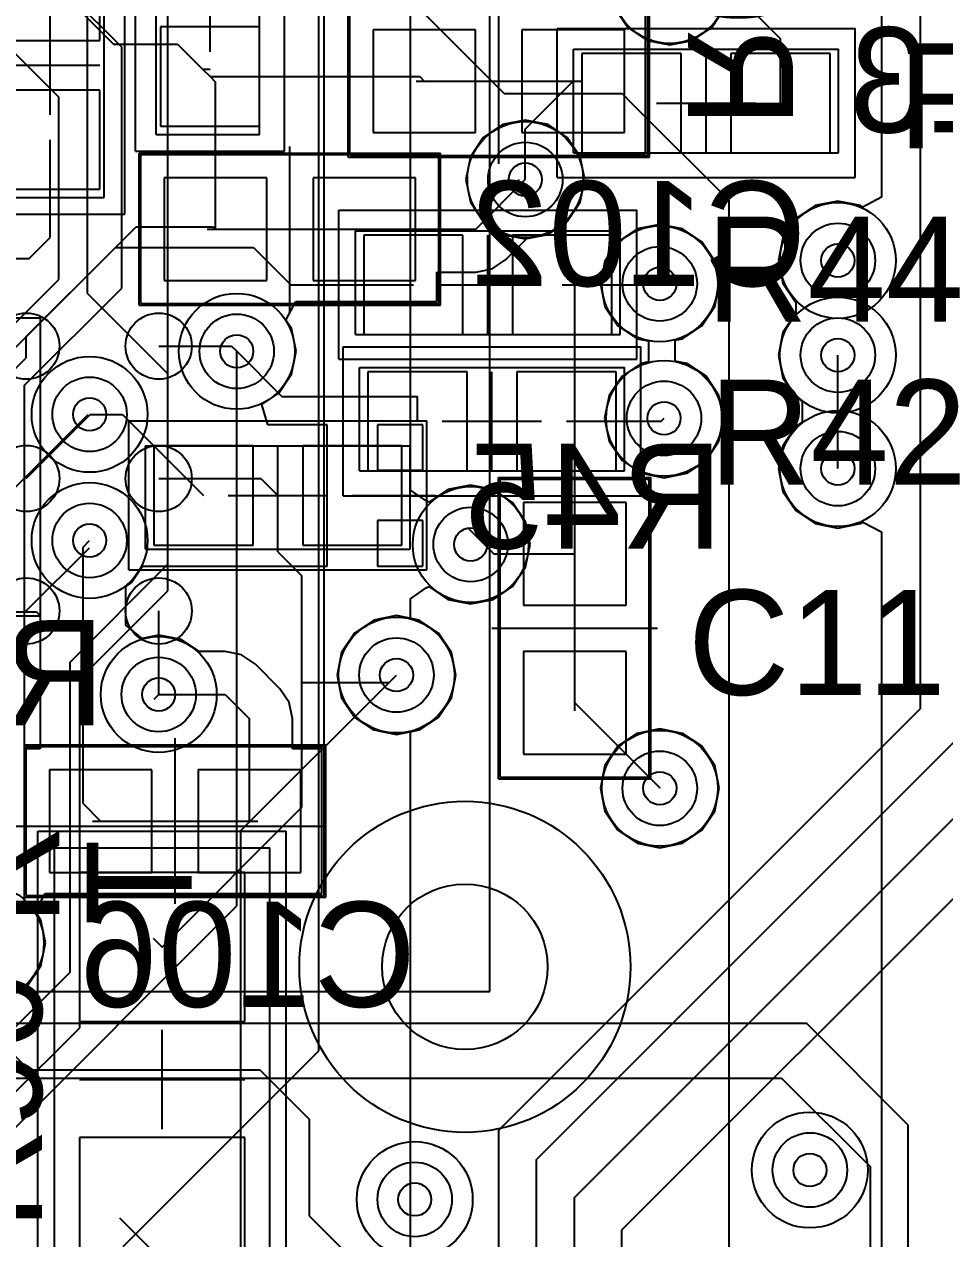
# Model space of a CAD drawing. Extents: x 28 to 300, y 18 to 330.
# Drawn here: x 184.2 to 189.77, y 167.66 to 174.99 of the extents above; entities that cross this region are included whole.
import ezdxf

# ---------------------------------------------------------------- set-up
doc = ezdxf.new("R2010")
doc.units = 0
for name, color, linetype in [('BOTTOMLAYER', 5, 'CONTINUOUS'), ('BOTTOMOVERLAY', 54, 'CONTINUOUS'), ('BOTTOMPASTE', 16, 'CONTINUOUS'), ('BOTTOMSOLDER', 6, 'CONTINUOUS'), ('DRILLDRAWING', 1, 'CONTINUOUS'), ('INTERNALPLANE1', 76, 'CONTINUOUS'), ('INTERNALPLANE6', 136, 'CONTINUOUS'), ('MECHANICAL14', 56, 'CONTINUOUS'), ('MECHANICAL15', 56, 'CONTINUOUS'), ('MECHANICAL16', 56, 'CONTINUOUS'), ('MIDLAYER1', 16, 'CONTINUOUS'), ('MIDLAYER3', 90, 'CONTINUOUS'), ('MULTILAYER', 9, 'CONTINUOUS'), ('TOPLAYER', 1, 'CONTINUOUS'), ('TOPOVERLAY', 2, 'CONTINUOUS'), ('TOPPASTE', 8, 'CONTINUOUS'), ('TOPSOLDER', 216, 'CONTINUOUS'), ('VIAHOLELAYER', 16, 'CONTINUOUS')]:
    doc.layers.add(name, color=color, linetype=linetype)

msp = doc.modelspace()

# ---------------------------------------------------------------- linework, layer by layer
at = {"layer": 'BOTTOMLAYER'}
for p, q in [((184.6608, 174.8969), (184.6608, 175.4969)), ((184.42, 175.1969), (184.743, 174.8739)), ((187.958, 174.2134), (187.958, 175.0874)), ((185.626, 174.9779), (185.026, 174.9779)), ((185.026, 174.9779), (185.026, 174.3779)), ((185.626, 174.3779), (185.626, 174.9779)), ((186.931, 174.9604), (186.311, 174.9604)), ((186.311, 174.9604), (186.311, 174.3404)), ((186.931, 174.3404), (186.931, 174.9604)), ((187.831, 174.9604), (187.211, 174.9604)), ((187.211, 174.9604), (187.211, 174.3404)), ((187.831, 174.3404), (187.831, 174.9604)), ((184.0608, 174.8969), (184.6608, 174.8969)), ((184.743, 174.8739), (185.13, 174.8739)), ((185.13, 174.8739), (185.2803, 174.7237)), ((185.2803, 174.7237), (185.326, 174.6779)), ((185.2803, 174.7237), (185.326, 174.7237)), ((185.326, 174.6779), (185.3586, 174.6453)), ((185.326, 174.6779), (186.5935, 174.6779)), ((185.3586, 173.7563), (185.3586, 174.6453)), ((186.5935, 174.6779), (186.621, 174.6504)), ((187.231, 174.3604), (187.521, 174.6504)), ((184.6608, 174.5969), (184.0608, 174.5969)), ((184.6608, 173.9969), (184.6608, 174.5969)), ((185.026, 174.3779), (185.626, 174.3779)), ((186.311, 174.3404), (186.931, 174.3404)), ((187.211, 174.3404), (187.831, 174.3404)), ((187.231, 174.056), (187.231, 174.3604)), ((184.3608, 173.7055), (184.3608, 174.2969)), ((187.5626, 174.1934), (187.5733, 174.2134)), ((187.5899, 174.056), (187.5626, 174.1934)), ((187.5733, 174.2134), (187.958, 174.2134)), ((185.6686, 174.0663), (185.0486, 174.0663)), ((185.0486, 174.0663), (185.0486, 173.4463)), ((185.6686, 173.4463), (185.6686, 174.0663)), ((186.5686, 174.0663), (185.9486, 174.0663)), ((185.9486, 174.0663), (185.9486, 173.4463)), ((186.5686, 173.4463), (186.5686, 174.0663)), ((186.9313, 173.7563), (187.231, 174.056)), ((187.1929, 174.0504), (187.1929, 174.056)), ((187.1929, 174.0504), (187.1968, 174.0504)), ((187.1929, 174.0281), (187.1929, 174.0504)), ((187.5626, 173.9187), (187.5899, 174.056)), ((184.0608, 173.9969), (184.6608, 173.9969)), ((187.4848, 173.8023), (187.5626, 173.9187)), ((183.9831, 172.8737), (184.8796, 173.7702)), ((184.8796, 173.7702), (185.3447, 173.7702)), ((185.3447, 173.7702), (185.3586, 173.7563)), ((186.2586, 173.7563), (186.9313, 173.7563)), ((187.3684, 173.7245), (187.4848, 173.8023)), ((184.2338, 173.5785), (184.3608, 173.7055)), ((187.1144, 173.5732), (187.2402, 173.699)), ((187.2402, 173.699), (187.3684, 173.7245)), ((183.8528, 173.5785), (184.2338, 173.5785)), ((187.0304, 173.5171), (187.1144, 173.5732)), ((187.1144, 173.5732), (187.1144, 173.5732)), ((187.1144, 173.5732), (187.1144, 173.5732)), ((187.1144, 173.5732), (187.1144, 173.5732)), ((187.1144, 173.5732), (187.1144, 173.5732)), ((187.1144, 173.5732), (187.1144, 173.5732)), ((187.1144, 173.5732), (187.1144, 173.5732)), ((187.1144, 173.5732), (187.1144, 173.5732)), ((187.1144, 173.5732), (187.1144, 173.5732)), ((187.1144, 173.5732), (187.1144, 173.5732)), ((187.1144, 173.5732), (187.1144, 173.5732)), ((187.1144, 173.5732), (187.1144, 173.5732)), ((187.1144, 173.5732), (187.1144, 173.5732)), ((187.1144, 173.5732), (187.1144, 173.5732)), ((187.1144, 173.5732), (187.1144, 173.5732)), ((187.1144, 173.5732), (187.1144, 173.5732)), ((187.1144, 173.5732), (187.1144, 173.5732)), ((187.1144, 173.5732), (187.1144, 173.5732)), ((187.1144, 173.5732), (187.1144, 173.5732)), ((187.1144, 173.5732), (187.1144, 173.5732)), ((187.1144, 173.5732), (187.1144, 173.5732)), ((187.1144, 173.5732), (187.1144, 173.5732)), ((187.1144, 173.5732), (187.1144, 173.5732)), ((187.1144, 173.5732), (187.1144, 173.5732)), ((187.1144, 173.5732), (187.1144, 173.5732)), ((187.1144, 173.5732), (187.1144, 173.5732)), ((187.1144, 173.5732), (187.1144, 173.5732)), ((187.1144, 173.5732), (187.1144, 173.5732)), ((187.1144, 173.5732), (187.1144, 173.5732)), ((187.1144, 173.5732), (187.1144, 173.5732)), ((187.1144, 173.5732), (187.1144, 173.5732)), ((186.6956, 173.3193), (186.6956, 173.4973)), ((186.6956, 173.4973), (186.9313, 173.4973)), ((186.9313, 173.4973), (187.0304, 173.5171)), ((185.0486, 173.4463), (185.6686, 173.4463)), ((185.9486, 173.4463), (186.5686, 173.4463)), ((185.7846, 173.2073), (185.8444, 173.3193)), ((185.8444, 173.3193), (185.8854, 173.3193)), ((185.8854, 173.3193), (185.8854, 173.3193)), ((185.8854, 173.3193), (185.8854, 173.3193)), ((185.8854, 173.3193), (185.8854, 173.3193)), ((185.8854, 173.3193), (185.8854, 173.3193)), ((185.8854, 173.3193), (185.8854, 173.3193)), ((185.8854, 173.3193), (185.8854, 173.3193)), ((185.8854, 173.3193), (185.8854, 173.3193)), ((185.8854, 173.3193), (186.6956, 173.3193)), ((185.8192, 173.1555), (185.7846, 173.2073)), ((185.8465, 173.0182), (185.8192, 173.1555)), ((185.8192, 172.8809), (185.8465, 173.0182)), ((189.1196, 172.3094), (189.1196, 172.9952)), ((185.7414, 172.7644), (185.8192, 172.8809)), ((189.1196, 172.3094), (189.1196, 172.8936)), ((185.6392, 172.6961), (185.7414, 172.7644)), ((185.676, 172.5746), (185.6392, 172.6961)), ((184.5986, 172.6372), (184.7963, 172.6372)), ((184.7963, 172.6372), (185.2859, 172.1476)), ((185.7129, 172.5746), (185.676, 172.5746)), ((185.7359, 172.5746), (185.7129, 172.5746)), ((185.7589, 172.5746), (185.7359, 172.5746)), ((185.8027, 172.5746), (185.7589, 172.5746)), ((186.0335, 172.5746), (185.8027, 172.5746)), ((185.8027, 172.5746), (185.8027, 172.5746)), ((185.8027, 172.5746), (185.8027, 172.5746)), ((185.8027, 172.5746), (185.8027, 172.5746)), ((185.8027, 172.5746), (185.8027, 172.5746)), ((186.0335, 172.1473), (186.0335, 172.5746)), ((186.6129, 172.5746), (186.3383, 172.5746)), ((186.3383, 172.5746), (186.3383, 172.3)), ((186.6129, 172.3), (186.6129, 172.5746)), ((184.9859, 172.4476), (184.9859, 171.8476)), ((185.5859, 172.4476), (184.9859, 172.4476)), ((185.5859, 171.8476), (185.5859, 172.4476)), ((185.8859, 172.4476), (185.8859, 171.8476)), ((186.4859, 172.4476), (185.8859, 172.4476)), ((186.4859, 171.8476), (186.4859, 172.4476)), ((186.3383, 172.3), (186.6129, 172.3)), ((186.0335, 171.7206), (186.0335, 172.1473)), ((186.1859, 172.1476), (186.6884, 172.1476)), ((186.6129, 171.9952), (186.3383, 171.9952)), ((186.3383, 171.9952), (186.3383, 171.7206)), ((186.6129, 171.7206), (186.6129, 171.9952)), ((184.559, 171.8356), (184.5986, 171.8752)), ((184.9859, 171.8476), (185.5859, 171.8476)), ((185.8859, 171.8476), (186.4859, 171.8476)), ((184.559, 170.2862), (184.559, 171.8356)), ((184.8524, 171.6214), (184.9186, 171.7206)), ((184.9186, 171.7206), (185.7129, 171.7206)), ((185.7129, 171.7206), (185.7129, 171.7206)), ((185.7129, 171.7206), (185.7129, 171.7206)), ((185.7129, 171.7206), (185.7129, 171.7206)), ((185.7129, 171.7206), (185.7589, 171.7206)), ((185.7589, 171.7206), (185.8027, 171.7206)), ((185.8027, 171.7206), (185.8027, 171.7206)), ((185.8027, 171.7206), (185.8027, 171.7206)), ((185.8027, 171.7206), (185.8027, 171.7206)), ((185.8027, 171.7206), (185.8027, 171.7206)), ((185.8027, 171.7206), (185.8027, 171.7206)), ((185.8027, 171.7206), (185.8027, 171.7206)), ((185.8027, 171.7206), (185.8027, 171.7206)), ((185.8027, 171.7206), (186.0335, 171.7206)), ((186.3383, 171.7206), (186.6129, 171.7206)), ((184.818, 171.5984), (184.8524, 171.6214)), ((184.818, 171.3642), (184.818, 171.5984)), ((183.4241, 171.4432), (184.2781, 171.4432)), ((184.2781, 171.4432), (184.2781, 171.4432)), ((184.2781, 171.4432), (184.2781, 171.4432)), ((184.2781, 171.4432), (184.3, 171.4213)), ((184.3, 171.4213), (184.3, 170.617)), ((186.4526, 171.4211), (186.3153, 171.3938)), ((186.5899, 171.3938), (186.4526, 171.4211)), ((184.9161, 171.2836), (184.818, 171.3642)), ((186.3153, 171.3938), (186.1988, 171.316)), ((186.7064, 171.316), (186.5899, 171.3938)), ((185.0162, 171.3035), (184.9161, 171.2836)), ((185.1535, 171.2762), (185.0162, 171.3035)), ((185.2622, 171.2036), (185.1535, 171.2762)), ((186.1988, 171.316), (186.121, 171.1995)), ((186.7842, 171.1995), (186.7064, 171.316)), ((185.4174, 171.2036), (185.2622, 171.2036)), ((185.5165, 171.1839), (185.4174, 171.2036)), ((185.6005, 171.1277), (185.5165, 171.1839)), ((186.121, 171.1995), (186.0937, 171.0622)), ((186.8115, 171.0622), (186.7842, 171.1995)), ((185.7483, 170.9799), (185.6005, 171.1277)), ((186.0937, 171.0622), (186.121, 170.9249)), ((186.7842, 170.9249), (186.8115, 171.0622)), ((185.8045, 170.8959), (185.7483, 170.9799)), ((185.0162, 170.9446), (185.4174, 170.9446)), ((185.4174, 170.9446), (185.5652, 170.7968)), ((185.8242, 170.7968), (185.8045, 170.8959)), ((186.121, 170.9249), (186.1988, 170.8084)), ((186.7064, 170.8084), (186.7842, 170.9249)), ((185.5652, 170.18), (185.5652, 170.7968)), ((185.8242, 170.617), (185.8242, 170.7968)), ((186.1988, 170.8084), (186.3153, 170.7306)), ((186.5899, 170.7306), (186.7064, 170.8084)), ((186.3153, 170.7306), (186.4526, 170.7033)), ((186.4526, 170.7033), (186.5899, 170.7306)), ((187.9065, 170.7097), (187.79, 170.6319)), ((188.0438, 170.737), (187.9065, 170.7097)), ((188.1812, 170.7097), (188.0438, 170.737)), ((188.2976, 170.6319), (188.1812, 170.7097)), ((184.2282, 170.617), (184.2008, 170.617)), ((184.2632, 170.617), (184.2282, 170.617)), ((184.2282, 170.617), (184.2282, 170.617)), ((184.3, 170.617), (184.2632, 170.617)), ((184.2632, 170.617), (184.2632, 170.617)), ((184.2632, 170.617), (184.2632, 170.617)), ((184.2632, 170.617), (184.2632, 170.617)), ((184.2632, 170.617), (184.2632, 170.617)), ((186.0022, 170.617), (185.8242, 170.617)), ((186.0022, 169.743), (186.0022, 170.617)), ((187.79, 170.6319), (187.7122, 170.5155)), ((188.3754, 170.5155), (188.2976, 170.6319)), ((184.9752, 170.49), (184.3552, 170.49)), ((184.3552, 170.49), (184.3552, 169.87)), ((184.9752, 169.87), (184.9752, 170.49)), ((185.8752, 170.49), (185.2552, 170.49)), ((185.2552, 170.49), (185.2552, 169.87)), ((185.8752, 169.87), (185.8752, 170.49)), ((187.7122, 170.5155), (187.6849, 170.3781)), ((188.4027, 170.3781), (188.3754, 170.5155)), ((187.6849, 170.3781), (187.7122, 170.2408)), ((188.3754, 170.2408), (188.4027, 170.3781)), ((184.559, 170.2862), (184.6652, 170.18)), ((187.7122, 170.2408), (187.79, 170.1243)), ((188.2976, 170.1243), (188.3754, 170.2408)), ((187.79, 170.1243), (187.9065, 170.0465)), ((188.1812, 170.0465), (188.2976, 170.1243)), ((187.9065, 170.0465), (188.0438, 170.0192)), ((188.0438, 170.0192), (188.1812, 170.0465)), ((184.3552, 169.87), (184.9752, 169.87)), ((185.2552, 169.87), (185.8752, 169.87)), ((184.2702, 169.631), (184.3301, 169.743)), ((184.3301, 169.743), (185.1022, 169.743)), ((185.1022, 169.743), (185.1022, 169.743)), ((185.1022, 169.743), (185.1022, 169.743)), ((185.1022, 169.743), (185.1022, 169.743)), ((185.1022, 169.743), (185.1282, 169.743)), ((185.1282, 169.743), (185.1282, 169.743)), ((185.1282, 169.743), (186.0022, 169.743)), ((184.3038, 169.5807), (184.2702, 169.631)), ((184.3311, 169.4434), (184.3038, 169.5807)), ((184.3038, 169.3061), (184.3311, 169.4434)), ((184.226, 169.1896), (184.3038, 169.3061)), ((184.1095, 169.1118), (184.226, 169.1896)), ((188.9319, 168.9566), (181.127, 168.9566)), ((189.5454, 168.3431), (188.9319, 168.9566)), ((184.0643, 168.6269), (188.779, 168.6269)), ((188.779, 168.6269), (189.3138, 168.0921)), ((189.5375, 164.8713), (189.5454, 168.3431)), ((189.3138, 168.0921), (189.3138, 164.8409))]:
    msp.add_line(p, q, dxfattribs=at)
for centre in [(187.231, 174.056), (189.1196, 173.567), (188.0438, 173.4261), (185.4876, 173.0182), (189.1196, 172.9952), (184.5986, 172.6372), (188.0692, 172.6133), (189.1196, 172.3094), (184.5986, 171.8752), (186.9008, 171.8513), (186.4526, 171.0622), (185.0162, 170.9446), (188.0438, 170.3781), (188.9506, 168.0718), (186.563, 167.894)]:
    msp.add_circle(centre, 0.225, dxfattribs=at)
at = {"layer": 'BOTTOMPASTE'}
for p, q in [((184.6608, 174.8969), (184.6608, 175.4969)), ((185.626, 174.9779), (185.026, 174.9779)), ((185.026, 174.9779), (185.026, 174.3779)), ((185.626, 174.3779), (185.626, 174.9779)), ((186.931, 174.9604), (186.311, 174.9604)), ((186.311, 174.9604), (186.311, 174.3404)), ((186.931, 174.3404), (186.931, 174.9604)), ((187.831, 174.9604), (187.211, 174.9604)), ((187.211, 174.9604), (187.211, 174.3404)), ((187.831, 174.3404), (187.831, 174.9604)), ((184.0608, 174.8969), (184.6608, 174.8969)), ((184.6608, 174.5969), (184.0608, 174.5969)), ((184.6608, 173.9969), (184.6608, 174.5969)), ((185.026, 174.3779), (185.626, 174.3779)), ((186.311, 174.3404), (186.931, 174.3404)), ((187.211, 174.3404), (187.831, 174.3404)), ((185.6686, 174.0663), (185.0486, 174.0663)), ((185.0486, 174.0663), (185.0486, 173.4463)), ((185.6686, 173.4463), (185.6686, 174.0663)), ((186.5686, 174.0663), (185.9486, 174.0663)), ((185.9486, 174.0663), (185.9486, 173.4463)), ((186.5686, 173.4463), (186.5686, 174.0663)), ((184.0608, 173.9969), (184.6608, 173.9969)), ((185.0486, 173.4463), (185.6686, 173.4463)), ((185.9486, 173.4463), (186.5686, 173.4463)), ((184.9859, 172.4476), (184.9859, 171.8476)), ((185.5859, 172.4476), (184.9859, 172.4476)), ((185.5859, 171.8476), (185.5859, 172.4476)), ((185.8859, 172.4476), (185.8859, 171.8476)), ((186.4859, 172.4476), (185.8859, 172.4476)), ((186.4859, 171.8476), (186.4859, 172.4476)), ((184.9859, 171.8476), (185.5859, 171.8476)), ((185.8859, 171.8476), (186.4859, 171.8476)), ((184.9752, 170.49), (184.3552, 170.49)), ((184.3552, 170.49), (184.3552, 169.87)), ((184.9752, 169.87), (184.9752, 170.49)), ((185.8752, 170.49), (185.2552, 170.49)), ((185.2552, 170.49), (185.2552, 169.87)), ((185.8752, 169.87), (185.8752, 170.49)), ((184.3552, 169.87), (184.9752, 169.87)), ((185.2552, 169.87), (185.8752, 169.87))]:
    msp.add_line(p, q, dxfattribs=at)
at = {"layer": 'BOTTOMSOLDER'}
for p, q in [((184.6608, 174.8969), (184.6608, 175.4969)), ((185.626, 174.9779), (185.026, 174.9779)), ((185.026, 174.9779), (185.026, 174.3779)), ((185.626, 174.3779), (185.626, 174.9779)), ((186.931, 174.9604), (186.311, 174.9604)), ((186.311, 174.9604), (186.311, 174.3404)), ((186.931, 174.3404), (186.931, 174.9604)), ((187.831, 174.9604), (187.211, 174.9604)), ((187.211, 174.9604), (187.211, 174.3404)), ((187.831, 174.3404), (187.831, 174.9604)), ((184.0608, 174.8969), (184.6608, 174.8969)), ((184.6608, 174.5969), (184.0608, 174.5969)), ((184.6608, 173.9969), (184.6608, 174.5969)), ((185.026, 174.3779), (185.626, 174.3779)), ((186.311, 174.3404), (186.931, 174.3404)), ((187.211, 174.3404), (187.831, 174.3404)), ((185.6686, 174.0663), (185.0486, 174.0663)), ((185.0486, 174.0663), (185.0486, 173.4463)), ((185.6686, 173.4463), (185.6686, 174.0663)), ((186.5686, 174.0663), (185.9486, 174.0663)), ((185.9486, 174.0663), (185.9486, 173.4463)), ((186.5686, 173.4463), (186.5686, 174.0663)), ((184.0608, 173.9969), (184.6608, 173.9969)), ((185.0486, 173.4463), (185.6686, 173.4463)), ((185.9486, 173.4463), (186.5686, 173.4463)), ((184.9859, 172.4476), (184.9859, 171.8476)), ((185.5859, 172.4476), (184.9859, 172.4476)), ((185.5859, 171.8476), (185.5859, 172.4476)), ((185.8859, 172.4476), (185.8859, 171.8476)), ((186.4859, 172.4476), (185.8859, 172.4476)), ((186.4859, 171.8476), (186.4859, 172.4476)), ((184.9859, 171.8476), (185.5859, 171.8476)), ((185.8859, 171.8476), (186.4859, 171.8476)), ((184.9752, 170.49), (184.3552, 170.49)), ((184.3552, 170.49), (184.3552, 169.87)), ((184.9752, 169.87), (184.9752, 170.49)), ((185.8752, 170.49), (185.2552, 170.49)), ((185.2552, 170.49), (185.2552, 169.87)), ((185.8752, 169.87), (185.8752, 170.49)), ((184.3552, 169.87), (184.9752, 169.87)), ((185.2552, 169.87), (185.8752, 169.87))]:
    msp.add_line(p, q, dxfattribs=at)
at = {"layer": 'DRILLDRAWING'}
for centre in [(187.231, 174.056), (189.1196, 173.567), (188.0438, 173.4261), (185.4876, 173.0182), (189.1196, 172.9952), (184.5986, 172.6372), (188.0692, 172.6133), (189.1196, 172.3094), (184.5986, 171.8752), (186.9008, 171.8513), (186.4526, 171.0622), (185.0162, 170.9446), (188.0438, 170.3781), (188.9506, 168.0718), (186.563, 167.894)]:
    msp.add_circle(centre, 0.1, dxfattribs=at)
at = {"layer": 'INTERNALPLANE1'}
for centre in [(188.1038, 175.228), (187.231, 174.056), (189.1196, 173.567), (188.0438, 173.4261), (185.4876, 173.0182), (189.1196, 172.9952), (184.5986, 172.6372), (188.0692, 172.6133), (189.1196, 172.3094), (186.9008, 171.8513), (186.4526, 171.0622), (185.0162, 170.9446), (188.0438, 170.3781), (183.9722, 169.4434), (188.9506, 168.0718), (186.563, 167.894)]:
    msp.add_circle(centre, 0.35, dxfattribs=at)
at = {"layer": 'INTERNALPLANE6'}
for centre in [(188.1038, 175.228), (189.1196, 173.567), (188.0438, 173.4261), (185.4876, 173.0182), (189.1196, 172.9952), (184.5986, 172.6372), (188.0692, 172.6133), (189.1196, 172.3094), (184.5986, 171.8752), (186.9008, 171.8513), (186.4526, 171.0622), (183.9722, 169.4434), (188.9506, 168.0718), (186.563, 167.894)]:
    msp.add_circle(centre, 0.35, dxfattribs=at)
at = {"layer": 'MECHANICAL14'}
for p, q in [((186.0162, 170.1494), (186.0162, 179.1494)), ((185.001, 174.3279), (185.001, 175.9279)), ((185.626, 174.3279), (185.626, 175.9279)), ((184.6858, 173.9469), (184.6858, 175.5469)), ((186.171, 174.2004), (186.171, 175.1004)), ((187.971, 174.2004), (187.971, 175.1004)), ((187.5232, 174.2183), (187.5232, 174.8433)), ((187.5232, 174.8433), (189.1232, 174.8433)), ((189.1232, 174.2183), (189.1232, 174.8433)), ((185.001, 174.3279), (185.626, 174.3279)), ((184.9086, 174.2063), (186.7086, 174.2063)), ((184.9086, 173.3063), (184.9086, 174.2063)), ((186.171, 174.2004), (187.971, 174.2004)), ((186.7086, 173.3063), (186.7086, 174.2063)), ((187.5232, 174.2183), (189.1232, 174.2183)), ((184.0608, 173.9469), (184.6858, 173.9469)), ((186.2046, 173.1202), (186.2046, 173.7452)), ((186.2046, 173.7452), (187.8046, 173.7452)), ((187.8046, 173.1202), (187.8046, 173.7452)), ((184.9086, 173.3063), (186.7086, 173.3063)), ((186.2046, 173.1202), (187.8046, 173.1202)), ((186.2296, 172.2952), (186.2296, 172.9202)), ((186.2296, 172.9202), (187.8296, 172.9202)), ((187.8296, 172.2952), (187.8296, 172.9202)), ((184.9359, 171.8226), (184.9359, 172.4476)), ((184.9359, 172.4476), (186.5359, 172.4476)), ((186.5359, 171.8226), (186.5359, 172.4476)), ((186.2296, 172.2952), (187.8296, 172.2952)), ((187.0796, 170.4452), (187.0796, 172.2452)), ((187.0796, 172.2452), (187.9796, 172.2452)), ((187.9796, 170.4452), (187.9796, 172.2452)), ((184.9359, 171.8226), (186.5359, 171.8226)), ((184.2152, 170.63), (186.0152, 170.63)), ((184.2152, 169.73), (184.2152, 170.63)), ((186.0152, 169.73), (186.0152, 170.63)), ((187.0796, 170.4452), (187.9796, 170.4452)), ((172.0162, 170.1494), (186.0162, 170.1494)), ((184.3866, 170.0188), (185.6866, 170.0188)), ((184.3866, 167.2188), (184.3866, 170.0188)), ((185.6866, 167.2188), (185.6866, 170.0188)), ((184.2152, 169.73), (186.0152, 169.73))]:
    msp.add_line(p, q, dxfattribs=at)
at = {"layer": 'MECHANICAL15'}
for p, q in [((187.0162, 169.1494), (187.0162, 180.1494)), ((184.876, 174.2279), (184.876, 176.0279)), ((185.776, 174.2279), (185.776, 176.0279)), ((185.326, 174.8279), (185.326, 175.4279)), ((187.4232, 174.0683), (187.4232, 174.9683)), ((187.4232, 174.9683), (189.2232, 174.9683)), ((189.2232, 174.0683), (189.2232, 174.9683)), ((188.3232, 174.2183), (188.3232, 174.8183)), ((188.0232, 174.5183), (188.6232, 174.5183)), ((184.876, 174.2279), (185.776, 174.2279)), ((187.4232, 174.0683), (189.2232, 174.0683)), ((186.1046, 172.9702), (186.1046, 173.8702)), ((186.1046, 173.8702), (187.9046, 173.8702)), ((187.9046, 172.9702), (187.9046, 173.8702)), ((187.0046, 173.1202), (187.0046, 173.7202)), ((186.7046, 173.4202), (187.3046, 173.4202)), ((186.1296, 172.1452), (186.1296, 173.0452)), ((186.1296, 173.0452), (187.9296, 173.0452)), ((187.9296, 172.1452), (187.9296, 173.0452)), ((186.1046, 172.9702), (187.9046, 172.9702)), ((187.0296, 172.2952), (187.0296, 172.8952)), ((184.8359, 171.6976), (184.8359, 172.5976)), ((184.8359, 172.5976), (186.6359, 172.5976)), ((186.6359, 171.6976), (186.6359, 172.5976)), ((186.7296, 172.5952), (187.3296, 172.5952)), ((185.7359, 171.8476), (185.7359, 172.4476)), ((187.0696, 170.4352), (187.0696, 172.2552)), ((187.0696, 172.2552), (187.9896, 172.2552)), ((187.9896, 170.4352), (187.9896, 172.2552)), ((185.4359, 172.1476), (186.0359, 172.1476)), ((186.1296, 172.1452), (187.9296, 172.1452)), ((187.5296, 170.8452), (187.5296, 171.8452)), ((184.8359, 171.6976), (186.6359, 171.6976)), ((187.0296, 171.3452), (188.0296, 171.3452)), ((187.0696, 170.4352), (187.9896, 170.4352)), ((184.2866, 170.1188), (185.7866, 170.1188)), ((184.2866, 167.1188), (184.2866, 170.1188)), ((185.7866, 167.1188), (185.7866, 170.1188)), ((171.0162, 169.1494), (187.0162, 169.1494)), ((185.0366, 168.3188), (185.0366, 168.9188)), ((184.7366, 168.6188), (185.3366, 168.6188))]:
    msp.add_line(p, q, dxfattribs=at)
at = {"layer": 'MECHANICAL16'}
for p, q in [((184.8108, 173.8469), (184.8108, 175.6469)), ((187.071, 174.1504), (187.071, 175.1504)), ((186.161, 174.1904), (186.161, 175.1104)), ((187.981, 174.1904), (187.981, 175.1104)), ((184.3608, 174.4469), (184.3608, 175.0469)), ((184.0608, 174.7469), (184.6608, 174.7469)), ((186.571, 174.6504), (187.571, 174.6504)), ((184.8986, 174.2163), (186.7186, 174.2163)), ((184.8986, 173.2963), (184.8986, 174.2163)), ((185.8086, 173.2563), (185.8086, 174.2563)), ((186.161, 174.1904), (187.981, 174.1904)), ((186.7186, 173.2963), (186.7186, 174.2163)), ((183.9108, 173.8469), (184.8108, 173.8469)), ((185.3086, 173.7563), (186.3086, 173.7563)), ((184.8986, 173.2963), (186.7186, 173.2963)), ((183.4011, 173.2202), (184.3011, 173.2202)), ((184.3011, 171.4202), (184.3011, 173.2202)), ((183.4011, 171.4202), (184.3011, 171.4202)), ((185.1152, 169.68), (185.1152, 170.68)), ((184.2052, 170.64), (186.0252, 170.64)), ((184.2052, 169.72), (184.2052, 170.64)), ((186.0252, 169.72), (186.0252, 170.64)), ((184.6152, 170.18), (185.6152, 170.18)), ((184.2052, 169.72), (186.0252, 169.72))]:
    msp.add_line(p, q, dxfattribs=at)
at = {"layer": 'MIDLAYER1'}
for p, q in [((189.3824, 177.548), (189.3824, 173.9495)), ((184.5859, 173.3682), (184.5859, 176.0121)), ((185.9829, 168.7917), (185.9829, 175.6578)), ((186.5366, 172.1789), (186.5366, 175.4688)), ((187.7722, 175.0907), (187.85, 174.9742)), ((188.3576, 174.9742), (188.4354, 175.0907)), ((187.85, 174.9742), (187.9665, 174.8964)), ((188.2411, 174.8964), (188.3576, 174.9742)), ((187.9665, 174.8964), (188.1038, 174.8691)), ((188.1038, 174.8691), (188.2411, 174.8964)), ((187.231, 174.4149), (187.0937, 174.3876)), ((187.3684, 174.3876), (187.231, 174.4149)), ((187.0937, 174.3876), (186.9772, 174.3098)), ((187.4848, 174.3098), (187.3684, 174.3876)), ((186.9772, 174.3098), (186.8994, 174.1934)), ((187.5626, 174.1934), (187.4848, 174.3098)), ((186.8994, 174.1934), (186.8721, 174.056)), ((187.5899, 174.056), (187.5626, 174.1934)), ((186.8721, 174.056), (186.8994, 173.9187)), ((187.5626, 173.9187), (187.5899, 174.056)), ((186.8994, 173.9187), (186.9772, 173.8023)), ((187.4848, 173.8023), (187.5626, 173.9187)), ((188.9823, 173.8986), (188.8658, 173.8208)), ((189.1196, 173.9259), (188.9823, 173.8986)), ((189.2569, 173.8986), (189.1196, 173.9259)), ((189.2704, 173.8896), (189.2569, 173.8986)), ((189.3824, 173.9495), (189.2704, 173.8896)), ((188.8658, 173.8208), (188.788, 173.7043)), ((186.9772, 173.8023), (187.0937, 173.7245)), ((187.3684, 173.7245), (187.4848, 173.8023)), ((187.9065, 173.7577), (187.79, 173.6799)), ((188.0438, 173.785), (187.9065, 173.7577)), ((188.1812, 173.7577), (188.0438, 173.785)), ((188.2976, 173.6799), (188.1812, 173.7577)), ((187.0937, 173.7245), (187.231, 173.6971)), ((187.231, 173.6971), (187.3684, 173.7245)), ((187.79, 173.6799), (187.7122, 173.5635)), ((188.3754, 173.5635), (188.2976, 173.6799)), ((188.788, 173.7043), (188.7607, 173.567)), ((187.7122, 173.5635), (187.6849, 173.4261)), ((188.4027, 173.4261), (188.3754, 173.5635)), ((188.7607, 173.567), (188.788, 173.4297)), ((187.6849, 173.4261), (187.7122, 173.2888)), ((188.3754, 173.2888), (188.4027, 173.4261)), ((188.788, 173.4297), (188.8658, 173.3132)), ((184.5859, 173.3682), (185.072, 172.8821)), ((188.8658, 173.3132), (188.8658, 173.249)), ((187.7122, 173.2888), (187.79, 173.1723)), ((188.2976, 173.1723), (188.3754, 173.2888)), ((188.8658, 173.249), (188.788, 173.1325)), ((187.79, 173.1723), (187.9065, 173.0945)), ((188.1812, 173.0945), (188.2976, 173.1723)), ((187.9065, 173.0945), (187.9761, 173.0807)), ((188.1369, 173.0857), (188.1812, 173.0945)), ((188.1369, 172.9587), (188.1369, 173.0857)), ((188.788, 173.1325), (188.7607, 172.9952)), ((185.4876, 169.6674), (185.4876, 173.0182)), ((187.9761, 173.0807), (187.9761, 172.9537)), ((187.9319, 172.9449), (187.8154, 172.8671)), ((187.9761, 172.9537), (187.9319, 172.9449)), ((188.2066, 172.9449), (188.1369, 172.9587)), ((188.323, 172.8671), (188.2066, 172.9449)), ((188.7607, 172.9952), (188.788, 172.8579)), ((185.072, 171.7319), (185.072, 172.8821)), ((187.8154, 172.8671), (187.7376, 172.7507)), ((188.4008, 172.7507), (188.323, 172.8671)), ((188.788, 172.8579), (188.8658, 172.7414)), ((187.7376, 172.7507), (187.7103, 172.6133)), ((188.4281, 172.6133), (188.4008, 172.7507)), ((188.8658, 172.7414), (188.9042, 172.7158)), ((188.9042, 172.7158), (188.9042, 172.5888)), ((184.0696, 172.1171), (184.5897, 172.6372)), ((187.7103, 172.6133), (187.7376, 172.476)), ((188.4008, 172.476), (188.4281, 172.6133)), ((188.9042, 172.5888), (188.8658, 172.5632)), ((188.8658, 172.5632), (188.788, 172.4467)), ((187.7376, 172.476), (187.8154, 172.3595)), ((188.323, 172.3595), (188.4008, 172.476)), ((188.788, 172.4467), (188.7607, 172.3094)), ((187.8154, 172.3595), (187.9319, 172.2817)), ((188.2066, 172.2817), (188.323, 172.3595)), ((187.9319, 172.2817), (188.0692, 172.2544)), ((188.0692, 172.2544), (188.2066, 172.2817)), ((188.7607, 172.3094), (188.788, 172.1721)), ((186.9008, 172.2102), (186.7635, 172.1829)), ((187.0382, 172.1829), (186.9008, 172.2102)), ((186.633, 172.1145), (186.5366, 172.1789)), ((186.7635, 172.1829), (186.6486, 172.1061)), ((187.1546, 172.1051), (187.0382, 172.1829)), ((188.788, 172.1721), (188.8658, 172.0556)), ((186.6486, 172.1061), (186.633, 172.1145)), ((187.2324, 171.9887), (187.1546, 172.1051)), ((187.2597, 171.8513), (187.2324, 171.9887)), ((188.8658, 172.0556), (188.9823, 171.9778)), ((189.2569, 171.9778), (189.2704, 171.9868)), ((189.2704, 171.9868), (189.3824, 171.9269)), ((188.9823, 171.9778), (189.1196, 171.9505)), ((189.1196, 171.9505), (189.2569, 171.9778)), ((189.3824, 171.9269), (189.3824, 165.2646)), ((187.2324, 171.714), (187.2597, 171.8513)), ((184.4802, 171.1401), (185.072, 171.7319)), ((187.1546, 171.5975), (187.2324, 171.714)), ((186.5366, 171.5237), (186.633, 171.5882)), ((186.633, 171.5882), (186.6486, 171.5965)), ((186.6486, 171.5965), (186.7635, 171.5197)), ((187.0382, 171.5197), (187.1546, 171.5975)), ((186.5366, 171.4044), (186.5366, 171.5237)), ((186.7635, 171.5197), (186.9008, 171.4924)), ((186.9008, 171.4924), (187.0382, 171.5197)), ((186.5899, 171.3938), (186.5366, 171.4044)), ((186.7064, 171.316), (186.5899, 171.3938)), ((186.7842, 171.1995), (186.7064, 171.316)), ((186.8115, 171.0622), (186.7842, 171.1995)), ((184.4802, 169.2676), (184.4802, 171.1401)), ((186.7842, 170.9249), (186.8115, 171.0622)), ((186.7064, 170.8084), (186.7842, 170.9249)), ((186.5899, 170.7306), (186.7064, 170.8084)), ((186.5366, 170.72), (186.5899, 170.7306)), ((186.5366, 166.5188), (186.5366, 170.72)), ((187.9065, 170.7097), (187.79, 170.6319)), ((188.0438, 170.737), (187.9065, 170.7097)), ((188.1812, 170.7097), (188.0438, 170.737)), ((188.2976, 170.6319), (188.1812, 170.7097)), ((187.79, 170.6319), (187.7122, 170.5155)), ((188.3754, 170.5155), (188.2976, 170.6319)), ((187.7122, 170.5155), (187.6849, 170.3781)), ((188.4027, 170.3781), (188.3754, 170.5155)), ((187.6849, 170.3781), (187.7122, 170.2408)), ((188.3754, 170.2408), (188.4027, 170.3781)), ((187.7122, 170.2408), (187.79, 170.1243)), ((188.2976, 170.1243), (188.3754, 170.2408)), ((187.79, 170.1243), (187.9065, 170.0465)), ((188.1812, 170.0465), (188.2976, 170.1243)), ((187.9065, 170.0465), (188.0438, 170.0192)), ((188.0438, 170.0192), (188.1812, 170.0465)), ((182.591, 166.7708), (185.4876, 169.6674)), ((183.7096, 168.497), (184.4802, 169.2676)), ((184.8016, 167.6104), (185.9829, 168.7917))]:
    msp.add_line(p, q, dxfattribs=at)
for centre in [(187.231, 174.056), (189.1196, 173.567), (188.0438, 173.4261), (185.4876, 173.0182), (189.1196, 172.9952), (184.5986, 172.6372), (188.0692, 172.6133), (189.1196, 172.3094), (184.5986, 171.8752), (186.9008, 171.8513), (186.4526, 171.0622), (185.0162, 170.9446), (188.0438, 170.3781), (188.9506, 168.0718), (186.563, 167.894)]:
    msp.add_circle(centre, 0.225, dxfattribs=at)
at = {"layer": 'MIDLAYER3'}
for p, q in [((189.6186, 170.8607), (189.6186, 177.7441)), ((183.0746, 175.8899), (184.4116, 174.5529)), ((183.8366, 175.8122), (184.7926, 174.8562)), ((185.072, 171.5719), (185.072, 175.5398)), ((184.7926, 173.4007), (184.7926, 174.8562)), ((184.4116, 173.4515), (184.4116, 174.5529)), ((183.8401, 172.88), (184.4116, 173.4515)), ((184.2049, 172.813), (184.7926, 173.4007)), ((184.2049, 169.6761), (184.2049, 172.813)), ((184.5386, 171.0385), (185.072, 171.5719)), ((184.5386, 168.9303), (184.5386, 171.0385)), ((185.513, 170.1226), (186.4526, 171.0622)), ((187.071, 168.3131), (189.6186, 170.8607)), ((187.2996, 168.1353), (189.8472, 170.6829)), ((187.5282, 167.9067), (190.0758, 170.4543)), ((187.8152, 167.7111), (190.3044, 170.2003)), ((185.513, 166.37), (185.513, 170.1226)), ((183.9727, 169.4439), (184.2049, 169.6761)), ((184.1033, 168.495), (184.5386, 168.9303)), ((187.071, 160.1495), (187.071, 168.3131)), ((187.2996, 160.4543), (187.2996, 168.1353)), ((187.5282, 160.7337), (187.5282, 167.9067)), ((187.8152, 160.8023), (187.8152, 167.7111))]:
    msp.add_line(p, q, dxfattribs=at)
for centre in [(187.231, 174.056), (189.1196, 173.567), (188.0438, 173.4261), (185.4876, 173.0182), (189.1196, 172.9952), (184.5986, 172.6372), (188.0692, 172.6133), (189.1196, 172.3094), (184.5986, 171.8752), (186.9008, 171.8513), (186.4526, 171.0622), (185.0162, 170.9446), (188.0438, 170.3781), (188.9506, 168.0718), (186.563, 167.894)]:
    msp.add_circle(centre, 0.225, dxfattribs=at)
at = {"layer": 'MULTILAYER'}
for centre in [(187.231, 174.056), (189.1196, 173.567), (188.0438, 173.4261), (185.4876, 173.0182), (189.1196, 172.9952), (184.5986, 172.6372), (188.0692, 172.6133), (189.1196, 172.3094), (184.5986, 171.8752), (186.9008, 171.8513), (186.4526, 171.0622), (185.0162, 170.9446), (188.0438, 170.3781), (188.9506, 168.0718), (186.563, 167.894)]:
    msp.add_circle(centre, 0.225, dxfattribs=at)
at = {"layer": 'TOPLAYER'}
for p, q in [((186.4591, 175.2202), (187.104, 174.5753)), ((188.4517, 175.228), (188.7732, 174.9065)), ((188.7732, 174.5183), (188.7732, 174.9065)), ((187.5732, 174.8183), (187.5732, 174.2183)), ((188.1732, 174.8183), (187.5732, 174.8183)), ((188.1732, 174.2183), (188.1732, 174.8183)), ((188.4732, 174.8183), (188.4732, 174.2183)), ((189.0732, 174.8183), (188.4732, 174.8183)), ((189.0732, 174.2183), (189.0732, 174.8183)), ((187.104, 174.5753), (187.8162, 174.5753)), ((187.8162, 174.5753), (187.8732, 174.5183)), ((187.8732, 174.5183), (188.4629, 173.9286)), ((187.5732, 174.2183), (188.1732, 174.2183)), ((188.4732, 174.2183), (189.0732, 174.2183)), ((188.4629, 165.3067), (188.4629, 173.9286)), ((186.2546, 173.7202), (186.2546, 173.1202)), ((186.8546, 173.7202), (186.2546, 173.7202)), ((186.8546, 173.1202), (186.8546, 173.7202)), ((187.1546, 173.7202), (187.1546, 173.1202)), ((187.7546, 173.7202), (187.1546, 173.7202)), ((187.7546, 173.1202), (187.7546, 173.7202)), ((184.2162, 173.1068), (184.7546, 173.6452)), ((184.7546, 173.6452), (185.589, 173.6452)), ((185.589, 173.6452), (185.814, 173.4202)), ((185.814, 173.4202), (186.5546, 173.4202)), ((187.4546, 173.4202), (187.5296, 173.4202)), ((187.5296, 173.4202), (188.0379, 173.4202)), ((187.5296, 172.5952), (187.5296, 173.4202)), ((188.0379, 173.4202), (188.0438, 173.4261)), ((184.2162, 173.0494), (184.2162, 173.1068)), ((186.2546, 173.1202), (186.8546, 173.1202)), ((187.1546, 173.1202), (187.7546, 173.1202)), ((184.2162, 172.9796), (184.2162, 173.0494)), ((185.0162, 173.0494), (185.4564, 173.0494)), ((185.4564, 173.0494), (185.4876, 173.0182)), ((185.4876, 173.0182), (185.7606, 172.7452)), ((183.8511, 172.6145), (184.2162, 172.9796)), ((186.2796, 172.8952), (186.2796, 172.2952)), ((186.8796, 172.8952), (186.2796, 172.8952)), ((186.8796, 172.2952), (186.8796, 172.8952)), ((187.1796, 172.8952), (187.1796, 172.2952)), ((187.7796, 172.8952), (187.1796, 172.8952)), ((187.7796, 172.2952), (187.7796, 172.8952)), ((185.7606, 172.7452), (186.5796, 172.7452)), ((186.5796, 172.5952), (186.5796, 172.7452)), ((184.2162, 172.2494), (184.5986, 172.6318)), ((187.4796, 172.5952), (187.5296, 172.5952)), ((187.5296, 172.5952), (188.0511, 172.5952)), ((187.5296, 171.7952), (187.5296, 172.5952)), ((188.0511, 172.5952), (188.0692, 172.6133)), ((186.2796, 172.2952), (186.8796, 172.2952)), ((187.1796, 172.2952), (187.7796, 172.2952)), ((185.0162, 172.2494), (185.6341, 172.2494)), ((185.6341, 172.2494), (185.7359, 172.1476)), ((185.7359, 171.8071), (185.7359, 172.1476)), ((187.8396, 172.1052), (187.2196, 172.1052)), ((187.2196, 172.1052), (187.2196, 171.4852)), ((187.8396, 171.4852), (187.8396, 172.1052)), ((186.8846, 171.9514), (186.9428, 171.8933)), ((186.9428, 171.8933), (187.0408, 171.7952)), ((184.2162, 171.4494), (184.5986, 171.8318)), ((185.7359, 171.8071), (185.8813, 171.6617)), ((187.0408, 171.7952), (187.5296, 171.7952)), ((185.8813, 171.0182), (185.8813, 171.6617)), ((187.2196, 171.4852), (187.8396, 171.4852)), ((185.0162, 170.9446), (185.0162, 171.4494)), ((187.8396, 171.2052), (187.2196, 171.2052)), ((187.2196, 171.2052), (187.2196, 170.5852)), ((187.8396, 170.5852), (187.8396, 171.2052)), ((185.8813, 170.2635), (185.8813, 171.0182)), ((185.8813, 171.0182), (186.4086, 171.0182)), ((184.9882, 170.9166), (185.0162, 170.9446)), ((187.5296, 170.8952), (188.0438, 170.381)), ((187.2196, 170.5852), (187.8396, 170.5852)), ((188.0438, 170.3781), (188.0438, 170.381)), ((185.0366, 169.4188), (185.8813, 170.2635)), ((185.5366, 169.8688), (184.5366, 169.8688)), ((184.5366, 169.8688), (184.5366, 168.9688)), ((185.5366, 168.9688), (185.5366, 169.8688)), ((184.9831, 169.4723), (185.0366, 169.4188)), ((183.9722, 168.9354), (184.2304, 168.6772)), ((184.5366, 168.9688), (185.5366, 168.9688)), ((184.2304, 168.6772), (185.6274, 168.6772)), ((185.6274, 168.6772), (185.928, 168.3766)), ((185.928, 167.7924), (185.928, 168.3766)), ((185.5366, 168.2688), (184.5366, 168.2688)), ((184.5366, 168.2688), (184.5366, 167.3688)), ((185.5366, 167.3688), (185.5366, 168.2688)), ((184.7796, 167.7826), (184.89, 167.6722)), ((185.928, 167.7924), (186.2984, 167.422)), ((184.89, 167.6722), (185.0558, 167.5064))]:
    msp.add_line(p, q, dxfattribs=at)
for centre, radius in [((187.231, 174.056), 0.225), ((189.1196, 173.567), 0.225), ((188.0438, 173.4261), 0.225), ((184.2162, 173.0494), 0.2), ((185.0162, 173.0494), 0.2), ((185.4876, 173.0182), 0.225), ((189.1196, 172.9952), 0.225), ((184.5986, 172.6372), 0.225), ((188.0692, 172.6133), 0.225), ((189.1196, 172.3094), 0.225), ((184.2162, 172.2494), 0.2), ((185.0162, 172.2494), 0.2), ((184.5986, 171.8752), 0.225), ((186.9008, 171.8513), 0.225), ((184.2162, 171.4494), 0.2), ((185.0162, 171.4494), 0.2), ((186.4526, 171.0622), 0.225), ((185.0162, 170.9446), 0.225), ((188.0438, 170.3781), 0.225), ((186.8662, 169.2994), 1), ((186.8662, 169.2994), 0.5), ((188.9506, 168.0718), 0.225), ((186.563, 167.894), 0.225)]:
    msp.add_circle(centre, radius, dxfattribs=at)
at = {"layer": 'TOPOVERLAY'}
for p, q in [((186.0162, 170.1494), (186.0162, 179.1494)), ((172.0162, 170.1494), (186.0162, 170.1494)), ((184.5366, 168.6188), (185.5366, 168.6188))]:
    msp.add_line(p, q, dxfattribs=at)
at = {"layer": 'TOPPASTE'}
for p, q in [((187.5732, 174.8183), (187.5732, 174.2183)), ((188.1732, 174.8183), (187.5732, 174.8183)), ((188.1732, 174.2183), (188.1732, 174.8183)), ((188.4732, 174.8183), (188.4732, 174.2183)), ((189.0732, 174.8183), (188.4732, 174.8183)), ((189.0732, 174.2183), (189.0732, 174.8183)), ((187.5732, 174.2183), (188.1732, 174.2183)), ((188.4732, 174.2183), (189.0732, 174.2183)), ((186.2546, 173.7202), (186.2546, 173.1202)), ((186.8546, 173.7202), (186.2546, 173.7202)), ((186.8546, 173.1202), (186.8546, 173.7202)), ((187.1546, 173.7202), (187.1546, 173.1202)), ((187.7546, 173.7202), (187.1546, 173.7202)), ((187.7546, 173.1202), (187.7546, 173.7202)), ((186.2546, 173.1202), (186.8546, 173.1202)), ((187.1546, 173.1202), (187.7546, 173.1202)), ((186.2796, 172.8952), (186.2796, 172.2952)), ((186.8796, 172.8952), (186.2796, 172.8952)), ((186.8796, 172.2952), (186.8796, 172.8952)), ((187.1796, 172.8952), (187.1796, 172.2952)), ((187.7796, 172.8952), (187.1796, 172.8952)), ((187.7796, 172.2952), (187.7796, 172.8952)), ((186.2796, 172.2952), (186.8796, 172.2952)), ((187.1796, 172.2952), (187.7796, 172.2952)), ((187.8396, 172.1052), (187.2196, 172.1052)), ((187.2196, 172.1052), (187.2196, 171.4852)), ((187.8396, 171.4852), (187.8396, 172.1052)), ((187.2196, 171.4852), (187.8396, 171.4852)), ((187.8396, 171.2052), (187.2196, 171.2052)), ((187.2196, 171.2052), (187.2196, 170.5852)), ((187.8396, 170.5852), (187.8396, 171.2052)), ((187.2196, 170.5852), (187.8396, 170.5852)), ((185.5366, 169.8688), (184.5366, 169.8688)), ((184.5366, 169.8688), (184.5366, 168.9688)), ((185.5366, 168.9688), (185.5366, 169.8688)), ((184.5366, 168.9688), (185.5366, 168.9688)), ((185.5366, 168.2688), (184.5366, 168.2688)), ((184.5366, 168.2688), (184.5366, 167.3688)), ((185.5366, 167.3688), (185.5366, 168.2688))]:
    msp.add_line(p, q, dxfattribs=at)
for centre in [(184.2162, 173.0494), (185.0162, 173.0494), (184.2162, 172.2494), (185.0162, 172.2494), (184.2162, 171.4494), (185.0162, 171.4494)]:
    msp.add_circle(centre, 0.2, dxfattribs=at)
at = {"layer": 'TOPSOLDER'}
for p, q in [((187.5732, 174.8183), (187.5732, 174.2183)), ((188.1732, 174.8183), (187.5732, 174.8183)), ((188.1732, 174.2183), (188.1732, 174.8183)), ((188.4732, 174.8183), (188.4732, 174.2183)), ((189.0732, 174.8183), (188.4732, 174.8183)), ((189.0732, 174.2183), (189.0732, 174.8183)), ((187.5732, 174.2183), (188.1732, 174.2183)), ((188.4732, 174.2183), (189.0732, 174.2183)), ((186.2546, 173.7202), (186.2546, 173.1202)), ((186.8546, 173.7202), (186.2546, 173.7202)), ((186.8546, 173.1202), (186.8546, 173.7202)), ((187.1546, 173.7202), (187.1546, 173.1202)), ((187.7546, 173.7202), (187.1546, 173.7202)), ((187.7546, 173.1202), (187.7546, 173.7202)), ((186.2546, 173.1202), (186.8546, 173.1202)), ((187.1546, 173.1202), (187.7546, 173.1202)), ((186.2796, 172.8952), (186.2796, 172.2952)), ((186.8796, 172.8952), (186.2796, 172.8952)), ((186.8796, 172.2952), (186.8796, 172.8952)), ((187.1796, 172.8952), (187.1796, 172.2952)), ((187.7796, 172.8952), (187.1796, 172.8952)), ((187.7796, 172.2952), (187.7796, 172.8952)), ((186.2796, 172.2952), (186.8796, 172.2952)), ((187.1796, 172.2952), (187.7796, 172.2952)), ((187.8396, 172.1052), (187.2196, 172.1052)), ((187.2196, 172.1052), (187.2196, 171.4852)), ((187.8396, 171.4852), (187.8396, 172.1052)), ((187.2196, 171.4852), (187.8396, 171.4852)), ((187.8396, 171.2052), (187.2196, 171.2052)), ((187.2196, 171.2052), (187.2196, 170.5852)), ((187.8396, 170.5852), (187.8396, 171.2052)), ((187.2196, 170.5852), (187.8396, 170.5852)), ((185.5366, 169.8688), (184.5366, 169.8688)), ((184.5366, 169.8688), (184.5366, 168.9688)), ((185.5366, 168.9688), (185.5366, 169.8688)), ((184.5366, 168.9688), (185.5366, 168.9688)), ((185.5366, 168.2688), (184.5366, 168.2688)), ((184.5366, 168.2688), (184.5366, 167.3688)), ((185.5366, 167.3688), (185.5366, 168.2688))]:
    msp.add_line(p, q, dxfattribs=at)
for centre, radius in [((184.2162, 173.0494), 0.2), ((185.0162, 173.0494), 0.2), ((184.2162, 172.2494), 0.2), ((185.0162, 172.2494), 0.2), ((184.2162, 171.4494), 0.2), ((185.0162, 171.4494), 0.2), ((186.8662, 169.2994), 1)]:
    msp.add_circle(centre, radius, dxfattribs=at)
at = {"layer": 'VIAHOLELAYER'}
for centre in [(187.231, 174.056), (189.1196, 173.567), (188.0438, 173.4261), (185.4876, 173.0182), (189.1196, 172.9952), (184.5986, 172.6372), (188.0692, 172.6133), (189.1196, 172.3094), (184.5986, 171.8752), (186.9008, 171.8513), (186.4526, 171.0622), (185.0162, 170.9446), (188.0438, 170.3781), (188.9506, 168.0718), (186.563, 167.894)]:
    msp.add_circle(centre, 0.1, dxfattribs=at)

# ---------------------------------------------------------------- texts
at = {"layer": 'BOTTOMOVERLAY', "text_generation_flag": 2}
for s, rotation, p in [('R64', 270, (188.214, 174.371)), ('R47', 360, (184.691, 170.7591)), ('C106', 360, (186.5706, 169.0573))]:
    msp.add_text(s, height=0.635, rotation=rotation, dxfattribs=at).set_placement(p)
for s, p in [('C113', (191.2188, 174.3405)), ('C102', (188.9292, 173.4122)), ('R45', (188.4248, 171.8259))]:
    msp.add_text(s, height=0.635, dxfattribs=at).set_placement(p)
at = {"layer": 'MECHANICAL14'}
for s, p in [('R', (184.4162, 169.5494)), ('T', (185.2162, 169.5494))]:
    msp.add_text(s, height=0.635, rotation=90, dxfattribs=at).set_placement(p)
at = {"layer": 'TOPOVERLAY'}
for s, p in [('R43', (189.484, 174.244)), ('R44', (188.3232, 173.1975)), ('R42', (188.341, 172.212))]:
    msp.add_text(s, height=0.635, dxfattribs=at).set_placement(p)
for s, rotation, p in [('C112', 360, (188.214, 170.942)), ('R90', 90, (184.31, 167.7111))]:
    msp.add_text(s, height=0.635, rotation=rotation, dxfattribs=at).set_placement(p)

doc.saveas('drawing.dxf')
